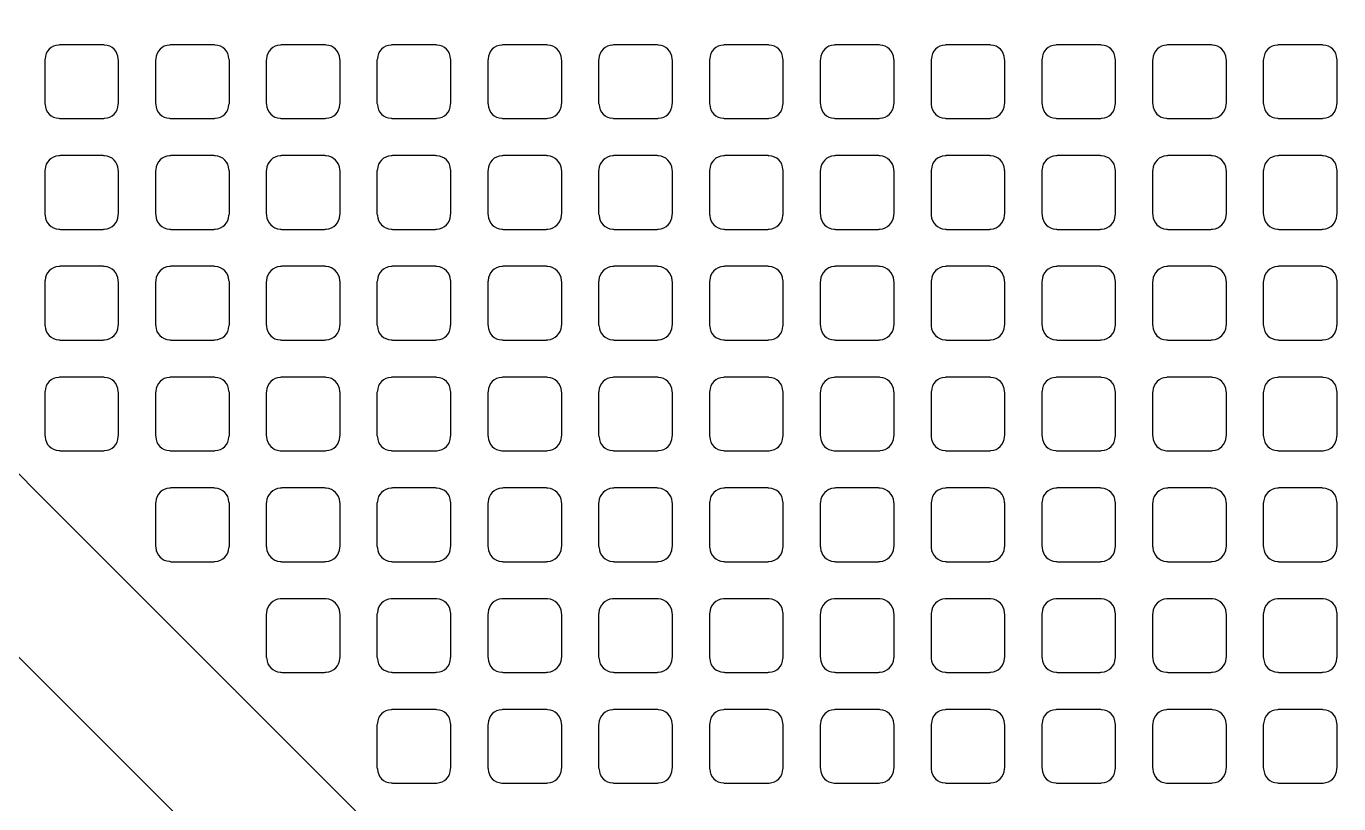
# Model space of a CAD drawing. Extents: x 3811 to 4077, y -444 to -307.
# Drawn here: x 3992.601 to 3994.406, y -384.061 to -382.991 of the extents above; entities that cross this region are included whole.
import ezdxf

# ---------------------------------------------------------------- set-up
doc = ezdxf.new("R2010")
doc.units = 0
doc.layers.add('gbr-dxf', color=7, linetype='Continuous')

msp = doc.modelspace()

# ---------------------------------------------------------------- linework, layer by layer
at = {"layer": 'gbr-dxf', "linetype": 'Continuous'}
for points in [[(3990.0548, -377.4545, 0.163577), (3992.0164, -383.2857), (3994.5558, -385.8251, -0.008901)], [(3994.6802, -385.6974), (3993.3644, -384.3815, -0.019428), (3993.3631, -384.3802), (3993.0407, -384.0577, -0.028666), (3993.0387, -384.0557), (3992.9072, -383.9242, -0.01762), (3992.906, -383.923), (3992.8879, -383.9049, -0.018376), (3992.8867, -383.9037), (3992.7555, -383.7725, -0.035312), (3992.753, -383.77), (3992.45, -383.4669, -0.016557), (3992.4489, -383.4659), (3992.4316, -383.4486, -0.041127), (3992.4287, -383.4456), (3992.2983, -383.3152, -0.034494), (3992.2958, -383.3128), (3992.279, -383.2959, -0.034732), (3992.2765, -383.2935), (3992.154, -383.1709, -0.047936), (3992.1507, -383.1674, -0.015201), (3991.8174, -382.6977)]]:
    msp.add_lwpolyline(points, format="xyb", dxfattribs=at)
for points in [[(3992.6259, -383.097, -0.098843), (3992.6264, -383.0989, 0.393729), (3992.6452, -383.1178, -0.107228), (3992.6473, -383.1183), (3992.7062, -383.1183, -0.104567), (3992.7082, -383.1178, 0.393729), (3992.727, -383.0989, -0.09841), (3992.7275, -383.097), (3992.7275, -383.0379, -0.101214), (3992.727, -383.036, 0.393729), (3992.7081, -383.0171, -0.104195), (3992.7061, -383.0166), (3992.6472, -383.0166, -0.10699), (3992.6451, -383.0171, 0.393729), (3992.6263, -383.036, -0.088868), (3992.6259, -383.0377)], [(3992.7783, -383.097, -0.098843), (3992.7787, -383.0989, 0.393729), (3992.7976, -383.1178, -0.104195), (3992.7996, -383.1183), (3992.8586, -383.1183, -0.101214), (3992.8605, -383.1178, 0.393729), (3992.8794, -383.099, -0.09841), (3992.8799, -383.0971), (3992.8799, -383.038, -0.101214), (3992.8794, -383.036, 0.393729), (3992.8605, -383.0171, -0.107228), (3992.8585, -383.0166), (3992.7995, -383.0166, -0.098843), (3992.7976, -383.0171, 0.393729), (3992.7788, -383.0359, -0.101678), (3992.7783, -383.0379)], [(3992.9307, -383.0971, -0.095462), (3992.9311, -383.099, 0.393729), (3992.9499, -383.1179, -0.09841), (3992.9518, -383.1183), (3993.0109, -383.1183, -0.10699), (3993.013, -383.1178, 0.393729), (3993.0319, -383.0989, -0.088868), (3993.0322, -383.0972), (3993.0322, -383.0378, -0.092621), (3993.0318, -383.036, 0.393729), (3993.013, -383.0171, -0.101678), (3993.011, -383.0166), (3992.952, -383.0166, -0.104567), (3992.95, -383.0171, 0.393729), (3992.9311, -383.036, -0.09841), (3992.9307, -383.0379)], [(3993.083, -383.097, -0.101214), (3993.0835, -383.099, 0.393729), (3993.1024, -383.1178, -0.101678), (3993.1043, -383.1183), (3993.1634, -383.1183, -0.098843), (3993.1653, -383.1179, 0.393729), (3993.1842, -383.099, -0.107228), (3993.1847, -383.0969), (3993.1847, -383.0378, -0.098843), (3993.1843, -383.0359, 0.393729), (3993.1654, -383.0171, -0.09841), (3993.1635, -383.0166), (3993.1043, -383.0166, -0.101214), (3993.1024, -383.0171, 0.393729), (3993.0835, -383.036, -0.104195), (3993.083, -383.038)], [(3993.2355, -383.0973, -0.089302), (3993.2359, -383.099, 0.393729), (3993.2547, -383.1179, -0.09841), (3993.2566, -383.1183), (3993.3157, -383.1183, -0.10699), (3993.3178, -383.1178, 0.393729), (3993.3367, -383.0989, -0.095482), (3993.3371, -383.0971), (3993.3371, -383.0379, -0.098843), (3993.3366, -383.036, 0.393729), (3993.3178, -383.0171, -0.101678), (3993.3158, -383.0166), (3993.2568, -383.0166, -0.104567), (3993.2548, -383.0171, 0.393729), (3993.2359, -383.036, -0.092282), (3993.2355, -383.0378)], [(3993.3879, -383.097, -0.101214), (3993.3884, -383.0989, 0.393729), (3993.4072, -383.1178, -0.107228), (3993.4093, -383.1183), (3993.4682, -383.1183, -0.104567), (3993.4702, -383.1178, 0.393729), (3993.489, -383.0989, -0.095482), (3993.4895, -383.0971), (3993.4895, -383.0379, -0.098843), (3993.489, -383.036, 0.393729), (3993.4701, -383.0171, -0.104195), (3993.4681, -383.0166), (3993.4092, -383.0166, -0.10699), (3993.4071, -383.0171, 0.393729), (3993.3883, -383.036, -0.092282), (3993.3879, -383.0378)], [(3993.5403, -383.0971, -0.098843), (3993.5407, -383.099, 0.393729), (3993.5596, -383.1178, -0.101678), (3993.5615, -383.1183), (3993.6206, -383.1183, -0.098843), (3993.6225, -383.1179, 0.393729), (3993.6414, -383.099, -0.09841), (3993.6418, -383.0971), (3993.6418, -383.0377, -0.089302), (3993.6415, -383.0359, 0.393729), (3993.6226, -383.0171, -0.09841), (3993.6207, -383.0166), (3993.5615, -383.0166, -0.101214), (3993.5596, -383.0171, 0.393729), (3993.5407, -383.036, -0.101678), (3993.5403, -383.0379)], [(3993.6926, -383.0971, -0.098843), (3993.6931, -383.099, 0.393729), (3993.7119, -383.1179, -0.09841), (3993.7138, -383.1183), (3993.7729, -383.1183, -0.10699), (3993.775, -383.1178, 0.393729), (3993.7939, -383.0989, -0.09841), (3993.7943, -383.097), (3993.7943, -383.0379, -0.101214), (3993.7938, -383.036, 0.393729), (3993.775, -383.0171, -0.101678), (3993.773, -383.0166), (3993.714, -383.0166, -0.104567), (3993.712, -383.0171, 0.393729), (3993.6931, -383.036, -0.101678), (3993.6926, -383.0379)], [(3993.8451, -383.0971, -0.095462), (3993.8455, -383.0989, 0.393729), (3993.8644, -383.1178, -0.104195), (3993.8664, -383.1183), (3993.9254, -383.1183, -0.101214), (3993.9273, -383.1178, 0.393729), (3993.9462, -383.099, -0.101678), (3993.9467, -383.097), (3993.9467, -383.038, -0.104567), (3993.9462, -383.036, 0.393729), (3993.9273, -383.0171, -0.107228), (3993.9253, -383.0166), (3993.8663, -383.0166, -0.098843), (3993.8644, -383.0171, 0.393729), (3993.8456, -383.0359, -0.09841), (3993.8451, -383.0378)], [(3993.9975, -383.097, -0.101214), (3993.998, -383.0989, 0.393729), (3994.0168, -383.1178, -0.107228), (3994.0189, -383.1183), (3994.0778, -383.1183, -0.104567), (3994.0798, -383.1178, 0.393729), (3994.0986, -383.0989, -0.095482), (3994.0991, -383.0971), (3994.0991, -383.0379, -0.098843), (3994.0986, -383.036, 0.393729), (3994.0797, -383.0171, -0.104195), (3994.0777, -383.0166), (3994.0188, -383.0166, -0.10699), (3994.0167, -383.0171, 0.393729), (3993.9979, -383.036, -0.092282), (3993.9975, -383.0378)], [(3994.1499, -383.0971, -0.095462), (3994.1503, -383.099, 0.393729), (3994.1691, -383.1179, -0.09841), (3994.171, -383.1183), (3994.2301, -383.1183, -0.10699), (3994.2322, -383.1178, 0.393729), (3994.2511, -383.0989, -0.088868), (3994.2514, -383.0972), (3994.2514, -383.0378, -0.092621), (3994.251, -383.036, 0.393729), (3994.2322, -383.0171, -0.101678), (3994.2302, -383.0166), (3994.1712, -383.0166, -0.104567), (3994.1692, -383.0171, 0.393729), (3994.1503, -383.036, -0.09841), (3994.1499, -383.0379)], [(3994.3022, -383.097, -0.101214), (3994.3027, -383.099, 0.393729), (3994.3216, -383.1178, -0.101678), (3994.3235, -383.1183), (3994.3826, -383.1183, -0.098843), (3994.3845, -383.1179, 0.393729), (3994.4034, -383.099, -0.107228), (3994.4039, -383.0969), (3994.4039, -383.0378, -0.098843), (3994.4035, -383.0359, 0.393729), (3994.3846, -383.0171, -0.09841), (3994.3827, -383.0166), (3994.3235, -383.0166, -0.101214), (3994.3216, -383.0171, 0.393729), (3994.3027, -383.036, -0.104195), (3994.3022, -383.038)], [(3992.6259, -383.2494, -0.098843), (3992.6264, -383.2513, 0.393729), (3992.6452, -383.2702, -0.104195), (3992.6472, -383.2707), (3992.7062, -383.2707, -0.101214), (3992.7082, -383.2702, 0.393729), (3992.727, -383.2513, -0.09841), (3992.7275, -383.2494), (3992.7275, -383.1903, -0.101214), (3992.727, -383.1884, 0.393729), (3992.7081, -383.1695, -0.095482), (3992.7063, -383.1691), (3992.647, -383.1691, -0.098843), (3992.6451, -383.1695, 0.393729), (3992.6263, -383.1884, -0.088868), (3992.6259, -383.1901)], [(3992.7783, -383.2494, -0.098843), (3992.7787, -383.2513, 0.393729), (3992.7976, -383.2702, -0.101678), (3992.7995, -383.2707), (3992.8586, -383.2707, -0.098843), (3992.8605, -383.2702, 0.393729), (3992.8794, -383.2514, -0.09841), (3992.8799, -383.2495), (3992.8799, -383.1904, -0.101214), (3992.8794, -383.1884, 0.393729), (3992.8605, -383.1695, -0.09841), (3992.8586, -383.1691), (3992.7993, -383.1691, -0.089302), (3992.7976, -383.1695, 0.393729), (3992.7788, -383.1883, -0.101678), (3992.7783, -383.1903)], [(3992.9307, -383.2495, -0.095462), (3992.9311, -383.2514, 0.393729), (3992.9499, -383.2703, -0.095482), (3992.9518, -383.2707), (3993.011, -383.2707, -0.104567), (3993.013, -383.2702, 0.393729), (3993.0319, -383.2513, -0.088868), (3993.0322, -383.2496), (3993.0322, -383.1902, -0.092621), (3993.0318, -383.1884, 0.393729), (3993.013, -383.1695, -0.092282), (3993.0112, -383.1691), (3992.9518, -383.1691, -0.095462), (3992.95, -383.1695, 0.393729), (3992.9311, -383.1884, -0.09841), (3992.9307, -383.1903)], [(3993.083, -383.2494, -0.101214), (3993.0835, -383.2514, 0.393729), (3993.1024, -383.2702, -0.09841), (3993.1043, -383.2707), (3993.1635, -383.2707, -0.095462), (3993.1653, -383.2703, 0.393729), (3993.1842, -383.2514, -0.107228), (3993.1847, -383.2493), (3993.1847, -383.1902, -0.098843), (3993.1843, -383.1883, 0.393729), (3993.1654, -383.1695, -0.088868), (3993.1637, -383.1691), (3993.1042, -383.1691, -0.092621), (3993.1024, -383.1695, 0.393729), (3993.0835, -383.1884, -0.104195), (3993.083, -383.1904)], [(3993.2355, -383.2497, -0.089302), (3993.2359, -383.2514, 0.393729), (3993.2547, -383.2703, -0.095482), (3993.2566, -383.2707), (3993.3158, -383.2707, -0.104567), (3993.3178, -383.2702, 0.393729), (3993.3367, -383.2513, -0.095482), (3993.3371, -383.2495), (3993.3371, -383.1903, -0.098843), (3993.3366, -383.1884, 0.393729), (3993.3178, -383.1695, -0.092282), (3993.316, -383.1691), (3993.2566, -383.1691, -0.095462), (3993.2548, -383.1695, 0.393729), (3993.2359, -383.1884, -0.092282), (3993.2355, -383.1902)], [(3993.3879, -383.2494, -0.101214), (3993.3884, -383.2513, 0.393729), (3993.4072, -383.2702, -0.104195), (3993.4092, -383.2707), (3993.4682, -383.2707, -0.101214), (3993.4702, -383.2702, 0.393729), (3993.489, -383.2513, -0.095482), (3993.4895, -383.2495), (3993.4895, -383.1903, -0.098843), (3993.489, -383.1884, 0.393729), (3993.4701, -383.1695, -0.095482), (3993.4683, -383.1691), (3993.409, -383.1691, -0.098843), (3993.4071, -383.1695, 0.393729), (3993.3883, -383.1884, -0.092282), (3993.3879, -383.1902)], [(3993.5403, -383.2495, -0.098843), (3993.5407, -383.2514, 0.393729), (3993.5596, -383.2702, -0.09841), (3993.5615, -383.2707), (3993.6207, -383.2707, -0.095462), (3993.6225, -383.2703, 0.393729), (3993.6414, -383.2514, -0.09841), (3993.6418, -383.2495), (3993.6418, -383.1901, -0.089302), (3993.6415, -383.1883, 0.393729), (3993.6226, -383.1695, -0.088868), (3993.6209, -383.1691), (3993.5614, -383.1691, -0.092621), (3993.5596, -383.1695, 0.393729), (3993.5407, -383.1884, -0.101678), (3993.5403, -383.1903)], [(3993.6926, -383.2495, -0.098843), (3993.6931, -383.2514, 0.393729), (3993.7119, -383.2703, -0.095482), (3993.7138, -383.2707), (3993.773, -383.2707, -0.104567), (3993.775, -383.2702, 0.393729), (3993.7939, -383.2513, -0.09841), (3993.7943, -383.2494), (3993.7943, -383.1903, -0.101214), (3993.7938, -383.1884, 0.393729), (3993.775, -383.1695, -0.092282), (3993.7732, -383.1691), (3993.7138, -383.1691, -0.095462), (3993.712, -383.1695, 0.393729), (3993.6931, -383.1884, -0.101678), (3993.6926, -383.1903)], [(3993.8451, -383.2495, -0.095462), (3993.8455, -383.2513, 0.393729), (3993.8644, -383.2702, -0.101678), (3993.8663, -383.2707), (3993.9254, -383.2707, -0.098843), (3993.9273, -383.2702, 0.393729), (3993.9462, -383.2514, -0.101678), (3993.9467, -383.2494), (3993.9467, -383.1904, -0.104567), (3993.9462, -383.1884, 0.393729), (3993.9273, -383.1695, -0.09841), (3993.9254, -383.1691), (3993.8661, -383.1691, -0.089302), (3993.8644, -383.1695, 0.393729), (3993.8456, -383.1883, -0.09841), (3993.8451, -383.1902)], [(3993.9975, -383.2494, -0.101214), (3993.998, -383.2513, 0.393729), (3994.0168, -383.2702, -0.104195), (3994.0188, -383.2707), (3994.0778, -383.2707, -0.101214), (3994.0798, -383.2702, 0.393729), (3994.0986, -383.2513, -0.095482), (3994.0991, -383.2495), (3994.0991, -383.1903, -0.098843), (3994.0986, -383.1884, 0.393729), (3994.0797, -383.1695, -0.095482), (3994.0779, -383.1691), (3994.0186, -383.1691, -0.098843), (3994.0167, -383.1695, 0.393729), (3993.9979, -383.1884, -0.092282), (3993.9975, -383.1902)], [(3994.1499, -383.2495, -0.095462), (3994.1503, -383.2514, 0.393729), (3994.1691, -383.2703, -0.095482), (3994.171, -383.2707), (3994.2302, -383.2707, -0.104567), (3994.2322, -383.2702, 0.393729), (3994.2511, -383.2513, -0.088868), (3994.2514, -383.2496), (3994.2514, -383.1902, -0.092621), (3994.251, -383.1884, 0.393729), (3994.2322, -383.1695, -0.092282), (3994.2304, -383.1691), (3994.171, -383.1691, -0.095462), (3994.1692, -383.1695, 0.393729), (3994.1503, -383.1884, -0.09841), (3994.1499, -383.1903)], [(3994.3022, -383.2494, -0.101214), (3994.3027, -383.2514, 0.393729), (3994.3216, -383.2702, -0.09841), (3994.3235, -383.2707), (3994.3827, -383.2707, -0.095462), (3994.3845, -383.2703, 0.393729), (3994.4034, -383.2514, -0.107228), (3994.4039, -383.2493), (3994.4039, -383.1902, -0.098843), (3994.4035, -383.1883, 0.393729), (3994.3846, -383.1695, -0.088868), (3994.3829, -383.1691), (3994.3234, -383.1691, -0.092621), (3994.3216, -383.1695, 0.393729), (3994.3027, -383.1884, -0.104195), (3994.3022, -383.1904)], [(3992.6259, -383.4018, -0.098843), (3992.6264, -383.4037, 0.393729), (3992.6452, -383.4226, -0.101678), (3992.6472, -383.4231), (3992.7063, -383.4231, -0.098843), (3992.7082, -383.4226, 0.393729), (3992.727, -383.4037, -0.09841), (3992.7275, -383.4018), (3992.7275, -383.3427, -0.101214), (3992.727, -383.3408, 0.393729), (3992.7081, -383.3219, -0.09841), (3992.7062, -383.3215), (3992.6471, -383.3215, -0.101214), (3992.6451, -383.3219, 0.393729), (3992.6263, -383.3408, -0.088868), (3992.6259, -383.3425)], [(3992.7783, -383.4018, -0.098843), (3992.7787, -383.4037, 0.393729), (3992.7976, -383.4226, -0.09841), (3992.7995, -383.4231), (3992.8587, -383.4231, -0.095462), (3992.8605, -383.4226, 0.393729), (3992.8794, -383.4038, -0.09841), (3992.8799, -383.4019), (3992.8799, -383.3428, -0.101214), (3992.8794, -383.3408, 0.393729), (3992.8605, -383.3219, -0.101678), (3992.8586, -383.3215), (3992.7994, -383.3215, -0.092621), (3992.7976, -383.3219, 0.393729), (3992.7788, -383.3407, -0.101678), (3992.7783, -383.3427)], [(3992.9307, -383.4019, -0.095462), (3992.9311, -383.4038, 0.393729), (3992.9499, -383.4227, -0.092282), (3992.9517, -383.4231), (3993.011, -383.4231, -0.101214), (3993.013, -383.4226, 0.393729), (3993.0319, -383.4037, -0.088868), (3993.0322, -383.402), (3993.0322, -383.3426, -0.092621), (3993.0318, -383.3408, 0.393729), (3993.013, -383.3219, -0.095482), (3993.0111, -383.3215), (3992.9519, -383.3215, -0.098843), (3992.95, -383.3219, 0.393729), (3992.9311, -383.3408, -0.09841), (3992.9307, -383.3427)], [(3993.083, -383.4018, -0.101214), (3993.0835, -383.4038, 0.393729), (3993.1024, -383.4226, -0.095482), (3993.1042, -383.4231), (3993.1635, -383.4231, -0.092621), (3993.1653, -383.4227, 0.393729), (3993.1842, -383.4038, -0.107228), (3993.1847, -383.4017), (3993.1847, -383.3426, -0.098843), (3993.1843, -383.3407, 0.393729), (3993.1654, -383.3219, -0.092282), (3993.1636, -383.3215), (3993.1042, -383.3215, -0.095462), (3993.1024, -383.3219, 0.393729), (3993.0835, -383.3408, -0.104195), (3993.083, -383.3428)], [(3993.2355, -383.4021, -0.089302), (3993.2359, -383.4038, 0.393729), (3993.2547, -383.4227, -0.092282), (3993.2565, -383.4231), (3993.3158, -383.4231, -0.101214), (3993.3178, -383.4226, 0.393729), (3993.3367, -383.4037, -0.095482), (3993.3371, -383.4019), (3993.3371, -383.3427, -0.098843), (3993.3366, -383.3408, 0.393729), (3993.3178, -383.3219, -0.095482), (3993.3159, -383.3215), (3993.2567, -383.3215, -0.098843), (3993.2548, -383.3219, 0.393729), (3993.2359, -383.3408, -0.092282), (3993.2355, -383.3426)], [(3993.3879, -383.4018, -0.101214), (3993.3884, -383.4037, 0.393729), (3993.4072, -383.4226, -0.101678), (3993.4092, -383.4231), (3993.4683, -383.4231, -0.098843), (3993.4702, -383.4226, 0.393729), (3993.489, -383.4037, -0.095482), (3993.4895, -383.4019), (3993.4895, -383.3427, -0.098843), (3993.489, -383.3408, 0.393729), (3993.4701, -383.3219, -0.09841), (3993.4682, -383.3215), (3993.4091, -383.3215, -0.101214), (3993.4071, -383.3219, 0.393729), (3993.3883, -383.3408, -0.092282), (3993.3879, -383.3426)], [(3993.5403, -383.4019, -0.098843), (3993.5407, -383.4038, 0.393729), (3993.5596, -383.4226, -0.095482), (3993.5614, -383.4231), (3993.6207, -383.4231, -0.092621), (3993.6225, -383.4227, 0.393729), (3993.6414, -383.4038, -0.09841), (3993.6418, -383.4019), (3993.6418, -383.3425, -0.089302), (3993.6415, -383.3407, 0.393729), (3993.6226, -383.3219, -0.092282), (3993.6208, -383.3215), (3993.5614, -383.3215, -0.095462), (3993.5596, -383.3219, 0.393729), (3993.5407, -383.3408, -0.101678), (3993.5403, -383.3427)], [(3993.6926, -383.4019, -0.098843), (3993.6931, -383.4038, 0.393729), (3993.7119, -383.4227, -0.092282), (3993.7137, -383.4231), (3993.773, -383.4231, -0.101214), (3993.775, -383.4226, 0.393729), (3993.7939, -383.4037, -0.09841), (3993.7943, -383.4018), (3993.7943, -383.3427, -0.101214), (3993.7938, -383.3408, 0.393729), (3993.775, -383.3219, -0.095482), (3993.7731, -383.3215), (3993.7139, -383.3215, -0.098843), (3993.712, -383.3219, 0.393729), (3993.6931, -383.3408, -0.101678), (3993.6926, -383.3427)], [(3993.8451, -383.4019, -0.095462), (3993.8455, -383.4037, 0.393729), (3993.8644, -383.4226, -0.09841), (3993.8663, -383.4231), (3993.9255, -383.4231, -0.095462), (3993.9273, -383.4226, 0.393729), (3993.9462, -383.4038, -0.101678), (3993.9467, -383.4018), (3993.9467, -383.3428, -0.104567), (3993.9462, -383.3408, 0.393729), (3993.9273, -383.3219, -0.101678), (3993.9254, -383.3215), (3993.8662, -383.3215, -0.092621), (3993.8644, -383.3219, 0.393729), (3993.8456, -383.3407, -0.09841), (3993.8451, -383.3426)], [(3993.9975, -383.4018, -0.101214), (3993.998, -383.4037, 0.393729), (3994.0168, -383.4226, -0.101678), (3994.0188, -383.4231), (3994.0779, -383.4231, -0.098843), (3994.0798, -383.4226, 0.393729), (3994.0986, -383.4037, -0.095482), (3994.0991, -383.4019), (3994.0991, -383.3427, -0.098843), (3994.0986, -383.3408, 0.393729), (3994.0797, -383.3219, -0.09841), (3994.0778, -383.3215), (3994.0187, -383.3215, -0.101214), (3994.0167, -383.3219, 0.393729), (3993.9979, -383.3408, -0.092282), (3993.9975, -383.3426)], [(3994.1499, -383.4019, -0.095462), (3994.1503, -383.4038, 0.393729), (3994.1691, -383.4227, -0.092282), (3994.1709, -383.4231), (3994.2302, -383.4231, -0.101214), (3994.2322, -383.4226, 0.393729), (3994.2511, -383.4037, -0.088868), (3994.2514, -383.402), (3994.2514, -383.3426, -0.092621), (3994.251, -383.3408, 0.393729), (3994.2322, -383.3219, -0.095482), (3994.2303, -383.3215), (3994.1711, -383.3215, -0.098843), (3994.1692, -383.3219, 0.393729), (3994.1503, -383.3408, -0.09841), (3994.1499, -383.3427)], [(3994.3022, -383.4018, -0.101214), (3994.3027, -383.4038, 0.393729), (3994.3216, -383.4226, -0.095482), (3994.3234, -383.4231), (3994.3827, -383.4231, -0.092621), (3994.3845, -383.4227, 0.393729), (3994.4034, -383.4038, -0.107228), (3994.4039, -383.4017), (3994.4039, -383.3426, -0.098843), (3994.4035, -383.3407, 0.393729), (3994.3846, -383.3219, -0.092282), (3994.3828, -383.3215), (3994.3234, -383.3215, -0.095462), (3994.3216, -383.3219, 0.393729), (3994.3027, -383.3408, -0.104195), (3994.3022, -383.3428)], [(3992.6259, -383.5541, -0.138798), (3992.6265, -383.5561, 0.393761), (3992.6452, -383.5748, -0.139228), (3992.6472, -383.5754), (3992.7063, -383.5754, -0.095462), (3992.7082, -383.575, 0.393729), (3992.727, -383.5561, -0.09841), (3992.7275, -383.5542), (3992.7275, -383.4951, -0.101214), (3992.727, -383.4932, 0.393729), (3992.7081, -383.4743, -0.101678), (3992.7062, -383.4739), (3992.6472, -383.4739, -0.104567), (3992.6451, -383.4743, 0.393729), (3992.6263, -383.4932, -0.088868), (3992.6259, -383.4949)], [(3992.7783, -383.5542, -0.098843), (3992.7787, -383.5561, 0.393729), (3992.7976, -383.575, -0.095482), (3992.7994, -383.5754), (3992.8588, -383.5754, -0.092621), (3992.8605, -383.575, 0.393729), (3992.8794, -383.5562, -0.09841), (3992.8799, -383.5543), (3992.8799, -383.4952, -0.101214), (3992.8794, -383.4932, 0.393729), (3992.8605, -383.4743, -0.104195), (3992.8585, -383.4739), (3992.7995, -383.4739, -0.095462), (3992.7976, -383.4743, 0.393729), (3992.7788, -383.4931, -0.101678), (3992.7783, -383.4951)], [(3992.9307, -383.5543, -0.095462), (3992.9311, -383.5562, 0.393729), (3992.9499, -383.5751, -0.088868), (3992.9517, -383.5754), (3993.0111, -383.5754, -0.098843), (3993.013, -383.575, 0.393729), (3993.0319, -383.5561, -0.088868), (3993.0322, -383.5544), (3993.0322, -383.495, -0.092621), (3993.0318, -383.4932, 0.393729), (3993.013, -383.4743, -0.09841), (3993.0111, -383.4739), (3992.9519, -383.4739, -0.101214), (3992.95, -383.4743, 0.393729), (3992.9311, -383.4932, -0.09841), (3992.9307, -383.4951)], [(3993.083, -383.5542, -0.101214), (3993.0835, -383.5562, 0.393729), (3993.1024, -383.575, -0.092282), (3993.1042, -383.5754), (3993.1636, -383.5754, -0.089302), (3993.1653, -383.5751, 0.393729), (3993.1842, -383.5562, -0.107228), (3993.1847, -383.5541), (3993.1847, -383.495, -0.098843), (3993.1843, -383.4931, 0.393729), (3993.1654, -383.4743, -0.095482), (3993.1635, -383.4739), (3993.1043, -383.4739, -0.098843), (3993.1024, -383.4743, 0.393729), (3993.0835, -383.4932, -0.104195), (3993.083, -383.4952)], [(3993.2355, -383.5545, -0.089302), (3993.2359, -383.5562, 0.393729), (3993.2547, -383.5751, -0.088868), (3993.2565, -383.5754), (3993.3159, -383.5754, -0.098843), (3993.3178, -383.575, 0.393729), (3993.3367, -383.5561, -0.095482), (3993.3371, -383.5543), (3993.3371, -383.4951, -0.098843), (3993.3366, -383.4932, 0.393729), (3993.3178, -383.4743, -0.09841), (3993.3159, -383.4739), (3993.2567, -383.4739, -0.101214), (3993.2548, -383.4743, 0.393729), (3993.2359, -383.4932, -0.092282), (3993.2355, -383.495)], [(3993.3879, -383.5542, -0.101214), (3993.3884, -383.5561, 0.393729), (3993.4072, -383.575, -0.09841), (3993.4091, -383.5754), (3993.4683, -383.5754, -0.095462), (3993.4702, -383.575, 0.393729), (3993.489, -383.5561, -0.095482), (3993.4895, -383.5543), (3993.4895, -383.4951, -0.098843), (3993.489, -383.4932, 0.393729), (3993.4701, -383.4743, -0.101678), (3993.4682, -383.4739), (3993.4092, -383.4739, -0.104567), (3993.4071, -383.4743, 0.393729), (3993.3883, -383.4932, -0.092282), (3993.3879, -383.495)], [(3993.5403, -383.5543, -0.098843), (3993.5407, -383.5562, 0.393729), (3993.5596, -383.575, -0.092282), (3993.5614, -383.5754), (3993.6208, -383.5754, -0.089302), (3993.6225, -383.5751, 0.393729), (3993.6414, -383.5562, -0.09841), (3993.6418, -383.5543), (3993.6418, -383.4949, -0.089302), (3993.6415, -383.4931, 0.393729), (3993.6226, -383.4743, -0.095482), (3993.6207, -383.4739), (3993.5615, -383.4739, -0.098843), (3993.5596, -383.4743, 0.393729), (3993.5407, -383.4932, -0.101678), (3993.5403, -383.4951)], [(3993.6926, -383.5543, -0.098843), (3993.6931, -383.5562, 0.393729), (3993.7119, -383.5751, -0.088868), (3993.7137, -383.5754), (3993.7731, -383.5754, -0.098843), (3993.775, -383.575, 0.393729), (3993.7939, -383.5561, -0.09841), (3993.7943, -383.5542), (3993.7943, -383.4951, -0.101214), (3993.7938, -383.4932, 0.393729), (3993.775, -383.4743, -0.09841), (3993.7731, -383.4739), (3993.7139, -383.4739, -0.101214), (3993.712, -383.4743, 0.393729), (3993.6931, -383.4932, -0.101678), (3993.6926, -383.4951)], [(3993.8451, -383.5543, -0.095462), (3993.8455, -383.5561, 0.393729), (3993.8644, -383.575, -0.095482), (3993.8662, -383.5754), (3993.9256, -383.5754, -0.092621), (3993.9273, -383.575, 0.393729), (3993.9462, -383.5562, -0.101678), (3993.9467, -383.5542), (3993.9467, -383.4952, -0.104567), (3993.9462, -383.4932, 0.393729), (3993.9273, -383.4743, -0.104195), (3993.9253, -383.4739), (3993.8663, -383.4739, -0.095462), (3993.8644, -383.4743, 0.393729), (3993.8456, -383.4931, -0.09841), (3993.8451, -383.495)], [(3993.9975, -383.5542, -0.101214), (3993.998, -383.5561, 0.393729), (3994.0168, -383.575, -0.09841), (3994.0187, -383.5754), (3994.0779, -383.5754, -0.095462), (3994.0798, -383.575, 0.393729), (3994.0986, -383.5561, -0.095482), (3994.0991, -383.5543), (3994.0991, -383.4951, -0.098843), (3994.0986, -383.4932, 0.393729), (3994.0797, -383.4743, -0.101678), (3994.0778, -383.4739), (3994.0188, -383.4739, -0.104567), (3994.0167, -383.4743, 0.393729), (3993.9979, -383.4932, -0.092282), (3993.9975, -383.495)], [(3994.1499, -383.5543, -0.095462), (3994.1503, -383.5562, 0.393729), (3994.1691, -383.5751, -0.088868), (3994.1709, -383.5754), (3994.2303, -383.5754, -0.098843), (3994.2322, -383.575, 0.393729), (3994.2511, -383.5561, -0.088868), (3994.2514, -383.5544), (3994.2514, -383.495, -0.092621), (3994.251, -383.4932, 0.393729), (3994.2322, -383.4743, -0.09841), (3994.2303, -383.4739), (3994.1711, -383.4739, -0.101214), (3994.1692, -383.4743, 0.393729), (3994.1503, -383.4932, -0.09841), (3994.1499, -383.4951)], [(3994.3022, -383.5542, -0.101214), (3994.3027, -383.5562, 0.393729), (3994.3216, -383.575, -0.092282), (3994.3234, -383.5754), (3994.3828, -383.5754, -0.089302), (3994.3845, -383.5751, 0.393729), (3994.4034, -383.5562, -0.107228), (3994.4039, -383.5541), (3994.4039, -383.495, -0.098843), (3994.4035, -383.4931, 0.393729), (3994.3846, -383.4743, -0.095482), (3994.3827, -383.4739), (3994.3235, -383.4739, -0.098843), (3994.3216, -383.4743, 0.393729), (3994.3027, -383.4932, -0.104195), (3994.3022, -383.4952)], [(3992.7783, -383.7066, -0.13887), (3992.7789, -383.7085, 0.393742), (3992.7976, -383.7272, -0.144831), (3992.7996, -383.7279), (3992.8586, -383.7279, -0.101214), (3992.8605, -383.7274, 0.393729), (3992.8794, -383.7086, -0.09841), (3992.8799, -383.7067), (3992.8799, -383.6476, -0.101214), (3992.8794, -383.6456, 0.393729), (3992.8605, -383.6267, -0.107228), (3992.8585, -383.6262), (3992.7995, -383.6262, -0.098843), (3992.7976, -383.6267, 0.393729), (3992.7788, -383.6455, -0.101678), (3992.7783, -383.6475)], [(3992.9307, -383.7067, -0.095462), (3992.9311, -383.7086, 0.393729), (3992.9499, -383.7275, -0.09841), (3992.9518, -383.7279), (3993.0109, -383.7279, -0.10699), (3993.013, -383.7274, 0.393729), (3993.0319, -383.7085, -0.088868), (3993.0322, -383.7068), (3993.0322, -383.6474, -0.092621), (3993.0318, -383.6456, 0.393729), (3993.013, -383.6267, -0.101678), (3993.011, -383.6262), (3992.952, -383.6262, -0.104567), (3992.95, -383.6267, 0.393729), (3992.9311, -383.6456, -0.09841), (3992.9307, -383.6475)], [(3993.083, -383.7066, -0.101214), (3993.0835, -383.7086, 0.393729), (3993.1024, -383.7274, -0.101678), (3993.1043, -383.7279), (3993.1634, -383.7279, -0.098843), (3993.1653, -383.7275, 0.393729), (3993.1842, -383.7086, -0.107228), (3993.1847, -383.7065), (3993.1847, -383.6474, -0.098843), (3993.1843, -383.6455, 0.393729), (3993.1654, -383.6267, -0.09841), (3993.1635, -383.6262), (3993.1043, -383.6262, -0.101214), (3993.1024, -383.6267, 0.393729), (3993.0835, -383.6456, -0.104195), (3993.083, -383.6476)], [(3993.2355, -383.7069, -0.089302), (3993.2359, -383.7086, 0.393729), (3993.2547, -383.7275, -0.09841), (3993.2566, -383.7279), (3993.3157, -383.7279, -0.10699), (3993.3178, -383.7274, 0.393729), (3993.3367, -383.7085, -0.095482), (3993.3371, -383.7067), (3993.3371, -383.6475, -0.098843), (3993.3366, -383.6456, 0.393729), (3993.3178, -383.6267, -0.101678), (3993.3158, -383.6262), (3993.2568, -383.6262, -0.104567), (3993.2548, -383.6267, 0.393729), (3993.2359, -383.6456, -0.092282), (3993.2355, -383.6474)], [(3993.3879, -383.7066, -0.101214), (3993.3884, -383.7085, 0.393729), (3993.4072, -383.7274, -0.107228), (3993.4093, -383.7279), (3993.4682, -383.7279, -0.104567), (3993.4702, -383.7274, 0.393729), (3993.489, -383.7085, -0.095482), (3993.4895, -383.7067), (3993.4895, -383.6475, -0.098843), (3993.489, -383.6456, 0.393729), (3993.4701, -383.6267, -0.104195), (3993.4681, -383.6262), (3993.4092, -383.6262, -0.10699), (3993.4071, -383.6267, 0.393729), (3993.3883, -383.6456, -0.092282), (3993.3879, -383.6474)], [(3993.5403, -383.7067, -0.098843), (3993.5407, -383.7086, 0.393729), (3993.5596, -383.7274, -0.101678), (3993.5615, -383.7279), (3993.6206, -383.7279, -0.098843), (3993.6225, -383.7275, 0.393729), (3993.6414, -383.7086, -0.09841), (3993.6418, -383.7067), (3993.6418, -383.6473, -0.089302), (3993.6415, -383.6455, 0.393729), (3993.6226, -383.6267, -0.09841), (3993.6207, -383.6262), (3993.5615, -383.6262, -0.101214), (3993.5596, -383.6267, 0.393729), (3993.5407, -383.6456, -0.101678), (3993.5403, -383.6475)], [(3993.6926, -383.7067, -0.098843), (3993.6931, -383.7086, 0.393729), (3993.7119, -383.7275, -0.09841), (3993.7138, -383.7279), (3993.7729, -383.7279, -0.10699), (3993.775, -383.7274, 0.393729), (3993.7939, -383.7085, -0.09841), (3993.7943, -383.7066), (3993.7943, -383.6475, -0.101214), (3993.7938, -383.6456, 0.393729), (3993.775, -383.6267, -0.101678), (3993.773, -383.6262), (3993.714, -383.6262, -0.104567), (3993.712, -383.6267, 0.393729), (3993.6931, -383.6456, -0.101678), (3993.6926, -383.6475)], [(3993.8451, -383.7067, -0.095462), (3993.8455, -383.7085, 0.393729), (3993.8644, -383.7274, -0.104195), (3993.8664, -383.7279), (3993.9254, -383.7279, -0.101214), (3993.9273, -383.7274, 0.393729), (3993.9462, -383.7086, -0.101678), (3993.9467, -383.7066), (3993.9467, -383.6476, -0.104567), (3993.9462, -383.6456, 0.393729), (3993.9273, -383.6267, -0.107228), (3993.9253, -383.6262), (3993.8663, -383.6262, -0.098843), (3993.8644, -383.6267, 0.393729), (3993.8456, -383.6455, -0.09841), (3993.8451, -383.6474)], [(3993.9975, -383.7066, -0.101214), (3993.998, -383.7085, 0.393729), (3994.0168, -383.7274, -0.107228), (3994.0189, -383.7279), (3994.0778, -383.7279, -0.104567), (3994.0798, -383.7274, 0.393729), (3994.0986, -383.7085, -0.095482), (3994.0991, -383.7067), (3994.0991, -383.6475, -0.098843), (3994.0986, -383.6456, 0.393729), (3994.0797, -383.6267, -0.104195), (3994.0777, -383.6262), (3994.0188, -383.6262, -0.10699), (3994.0167, -383.6267, 0.393729), (3993.9979, -383.6456, -0.092282), (3993.9975, -383.6474)], [(3994.1499, -383.7067, -0.095462), (3994.1503, -383.7086, 0.393729), (3994.1691, -383.7275, -0.09841), (3994.171, -383.7279), (3994.2301, -383.7279, -0.10699), (3994.2322, -383.7274, 0.393729), (3994.2511, -383.7085, -0.088868), (3994.2514, -383.7068), (3994.2514, -383.6474, -0.092621), (3994.251, -383.6456, 0.393729), (3994.2322, -383.6267, -0.101678), (3994.2302, -383.6262), (3994.1712, -383.6262, -0.104567), (3994.1692, -383.6267, 0.393729), (3994.1503, -383.6456, -0.09841), (3994.1499, -383.6475)], [(3994.3022, -383.7066, -0.101214), (3994.3027, -383.7086, 0.393729), (3994.3216, -383.7274, -0.101678), (3994.3235, -383.7279), (3994.3826, -383.7279, -0.098843), (3994.3845, -383.7275, 0.393729), (3994.4034, -383.7086, -0.107228), (3994.4039, -383.7065), (3994.4039, -383.6474, -0.098843), (3994.4035, -383.6455, 0.393729), (3994.3846, -383.6267, -0.09841), (3994.3827, -383.6262), (3994.3235, -383.6262, -0.101214), (3994.3216, -383.6267, 0.393729), (3994.3027, -383.6456, -0.104195), (3994.3022, -383.6476)], [(3992.9307, -383.8591, -0.134876), (3992.9313, -383.861, 0.393778), (3992.9499, -383.8797, -0.135252), (3992.9519, -383.8803), (3993.011, -383.8803, -0.104567), (3993.013, -383.8798, 0.393729), (3993.0319, -383.8609, -0.088868), (3993.0322, -383.8592), (3993.0322, -383.7998, -0.092621), (3993.0318, -383.798, 0.393729), (3993.013, -383.7791, -0.092282), (3993.0112, -383.7787), (3992.9518, -383.7787, -0.095462), (3992.95, -383.7791, 0.393729), (3992.9311, -383.798, -0.09841), (3992.9307, -383.7999)], [(3993.083, -383.859, -0.101214), (3993.0835, -383.861, 0.393729), (3993.1024, -383.8798, -0.09841), (3993.1043, -383.8803), (3993.1635, -383.8803, -0.095462), (3993.1653, -383.8799, 0.393729), (3993.1842, -383.861, -0.107228), (3993.1847, -383.8589), (3993.1847, -383.7998, -0.098843), (3993.1843, -383.7979, 0.393729), (3993.1654, -383.7791, -0.088868), (3993.1637, -383.7787), (3993.1042, -383.7787, -0.092621), (3993.1024, -383.7791, 0.393729), (3993.0835, -383.798, -0.104195), (3993.083, -383.8)], [(3993.2355, -383.8593, -0.089302), (3993.2359, -383.861, 0.393729), (3993.2547, -383.8799, -0.095482), (3993.2566, -383.8803), (3993.3158, -383.8803, -0.104567), (3993.3178, -383.8798, 0.393729), (3993.3367, -383.8609, -0.095482), (3993.3371, -383.8591), (3993.3371, -383.7999, -0.098843), (3993.3366, -383.798, 0.393729), (3993.3178, -383.7791, -0.092282), (3993.316, -383.7787), (3993.2566, -383.7787, -0.095462), (3993.2548, -383.7791, 0.393729), (3993.2359, -383.798, -0.092282), (3993.2355, -383.7998)], [(3993.3879, -383.859, -0.101214), (3993.3884, -383.8609, 0.393729), (3993.4072, -383.8798, -0.104195), (3993.4092, -383.8803), (3993.4682, -383.8803, -0.101214), (3993.4702, -383.8798, 0.393729), (3993.489, -383.8609, -0.095482), (3993.4895, -383.8591), (3993.4895, -383.7999, -0.098843), (3993.489, -383.798, 0.393729), (3993.4701, -383.7791, -0.095482), (3993.4683, -383.7787), (3993.409, -383.7787, -0.098843), (3993.4071, -383.7791, 0.393729), (3993.3883, -383.798, -0.092282), (3993.3879, -383.7998)], [(3993.5403, -383.8591, -0.098843), (3993.5407, -383.861, 0.393729), (3993.5596, -383.8798, -0.09841), (3993.5615, -383.8803), (3993.6207, -383.8803, -0.095462), (3993.6225, -383.8799, 0.393729), (3993.6414, -383.861, -0.09841), (3993.6418, -383.8591), (3993.6418, -383.7997, -0.089302), (3993.6415, -383.7979, 0.393729), (3993.6226, -383.7791, -0.088868), (3993.6209, -383.7787), (3993.5614, -383.7787, -0.092621), (3993.5596, -383.7791, 0.393729), (3993.5407, -383.798, -0.101678), (3993.5403, -383.7999)], [(3993.6926, -383.8591, -0.098843), (3993.6931, -383.861, 0.393729), (3993.7119, -383.8799, -0.095482), (3993.7138, -383.8803), (3993.773, -383.8803, -0.104567), (3993.775, -383.8798, 0.393729), (3993.7939, -383.8609, -0.09841), (3993.7943, -383.859), (3993.7943, -383.7999, -0.101214), (3993.7938, -383.798, 0.393729), (3993.775, -383.7791, -0.092282), (3993.7732, -383.7787), (3993.7138, -383.7787, -0.095462), (3993.712, -383.7791, 0.393729), (3993.6931, -383.798, -0.101678), (3993.6926, -383.7999)], [(3993.8451, -383.8591, -0.095462), (3993.8455, -383.8609, 0.393729), (3993.8644, -383.8798, -0.101678), (3993.8663, -383.8803), (3993.9254, -383.8803, -0.098843), (3993.9273, -383.8798, 0.393729), (3993.9462, -383.861, -0.101678), (3993.9467, -383.859), (3993.9467, -383.8, -0.104567), (3993.9462, -383.798, 0.393729), (3993.9273, -383.7791, -0.09841), (3993.9254, -383.7787), (3993.8661, -383.7787, -0.089302), (3993.8644, -383.7791, 0.393729), (3993.8456, -383.7979, -0.09841), (3993.8451, -383.7998)], [(3993.9975, -383.859, -0.101214), (3993.998, -383.8609, 0.393729), (3994.0168, -383.8798, -0.104195), (3994.0188, -383.8803), (3994.0778, -383.8803, -0.101214), (3994.0798, -383.8798, 0.393729), (3994.0986, -383.8609, -0.095482), (3994.0991, -383.8591), (3994.0991, -383.7999, -0.098843), (3994.0986, -383.798, 0.393729), (3994.0797, -383.7791, -0.095482), (3994.0779, -383.7787), (3994.0186, -383.7787, -0.098843), (3994.0167, -383.7791, 0.393729), (3993.9979, -383.798, -0.092282), (3993.9975, -383.7998)], [(3994.1499, -383.8591, -0.095462), (3994.1503, -383.861, 0.393729), (3994.1691, -383.8799, -0.095482), (3994.171, -383.8803), (3994.2302, -383.8803, -0.104567), (3994.2322, -383.8798, 0.393729), (3994.2511, -383.8609, -0.088868), (3994.2514, -383.8592), (3994.2514, -383.7998, -0.092621), (3994.251, -383.798, 0.393729), (3994.2322, -383.7791, -0.092282), (3994.2304, -383.7787), (3994.171, -383.7787, -0.095462), (3994.1692, -383.7791, 0.393729), (3994.1503, -383.798, -0.09841), (3994.1499, -383.7999)], [(3994.3022, -383.859, -0.101214), (3994.3027, -383.861, 0.393729), (3994.3216, -383.8798, -0.09841), (3994.3235, -383.8803), (3994.3827, -383.8803, -0.095462), (3994.3845, -383.8799, 0.393729), (3994.4034, -383.861, -0.107228), (3994.4039, -383.8589), (3994.4039, -383.7998, -0.098843), (3994.4035, -383.7979, 0.393729), (3994.3846, -383.7791, -0.088868), (3994.3829, -383.7787), (3994.3234, -383.7787, -0.092621), (3994.3216, -383.7791, 0.393729), (3994.3027, -383.798, -0.104195), (3994.3022, -383.8)], [(3993.083, -384.0114, -0.1407), (3993.0837, -384.0134, 0.393777), (3993.1024, -384.0321, -0.134481), (3993.1043, -384.0327), (3993.1635, -384.0327, -0.092621), (3993.1653, -384.0323, 0.393729), (3993.1842, -384.0134, -0.107228), (3993.1847, -384.0113), (3993.1847, -383.9522, -0.098843), (3993.1843, -383.9503, 0.393729), (3993.1654, -383.9315, -0.092282), (3993.1636, -383.9311), (3993.1042, -383.9311, -0.095462), (3993.1024, -383.9315, 0.393729), (3993.0835, -383.9504, -0.104195), (3993.083, -383.9524)], [(3993.2355, -384.0117, -0.089302), (3993.2359, -384.0134, 0.393729), (3993.2547, -384.0323, -0.092282), (3993.2565, -384.0327), (3993.3158, -384.0327, -0.101214), (3993.3178, -384.0322, 0.393729), (3993.3367, -384.0133, -0.095482), (3993.3371, -384.0115), (3993.3371, -383.9523, -0.098843), (3993.3366, -383.9504, 0.393729), (3993.3178, -383.9315, -0.095482), (3993.3159, -383.9311), (3993.2567, -383.9311, -0.098843), (3993.2548, -383.9315, 0.393729), (3993.2359, -383.9504, -0.092282), (3993.2355, -383.9522)], [(3993.3879, -384.0114, -0.101214), (3993.3884, -384.0133, 0.393729), (3993.4072, -384.0322, -0.101678), (3993.4092, -384.0327), (3993.4683, -384.0327, -0.098843), (3993.4702, -384.0322, 0.393729), (3993.489, -384.0133, -0.095482), (3993.4895, -384.0115), (3993.4895, -383.9523, -0.098843), (3993.489, -383.9504, 0.393729), (3993.4701, -383.9315, -0.09841), (3993.4682, -383.9311), (3993.4091, -383.9311, -0.101214), (3993.4071, -383.9315, 0.393729), (3993.3883, -383.9504, -0.092282), (3993.3879, -383.9522)], [(3993.5403, -384.0115, -0.098843), (3993.5407, -384.0134, 0.393729), (3993.5596, -384.0322, -0.095482), (3993.5614, -384.0327), (3993.6207, -384.0327, -0.092621), (3993.6225, -384.0323, 0.393729), (3993.6414, -384.0134, -0.09841), (3993.6418, -384.0115), (3993.6418, -383.9521, -0.089302), (3993.6415, -383.9503, 0.393729), (3993.6226, -383.9315, -0.092282), (3993.6208, -383.9311), (3993.5614, -383.9311, -0.095462), (3993.5596, -383.9315, 0.393729), (3993.5407, -383.9504, -0.101678), (3993.5403, -383.9523)], [(3993.6926, -384.0115, -0.098843), (3993.6931, -384.0134, 0.393729), (3993.7119, -384.0323, -0.092282), (3993.7137, -384.0327), (3993.773, -384.0327, -0.101214), (3993.775, -384.0322, 0.393729), (3993.7939, -384.0133, -0.09841), (3993.7943, -384.0114), (3993.7943, -383.9523, -0.101214), (3993.7938, -383.9504, 0.393729), (3993.775, -383.9315, -0.095482), (3993.7731, -383.9311), (3993.7139, -383.9311, -0.098843), (3993.712, -383.9315, 0.393729), (3993.6931, -383.9504, -0.101678), (3993.6926, -383.9523)], [(3993.8451, -384.0115, -0.095462), (3993.8455, -384.0133, 0.393729), (3993.8644, -384.0322, -0.09841), (3993.8663, -384.0327), (3993.9255, -384.0327, -0.095462), (3993.9273, -384.0322, 0.393729), (3993.9462, -384.0134, -0.101678), (3993.9467, -384.0114), (3993.9467, -383.9524, -0.104567), (3993.9462, -383.9504, 0.393729), (3993.9273, -383.9315, -0.101678), (3993.9254, -383.9311), (3993.8662, -383.9311, -0.092621), (3993.8644, -383.9315, 0.393729), (3993.8456, -383.9503, -0.09841), (3993.8451, -383.9522)], [(3993.9975, -384.0114, -0.101214), (3993.998, -384.0133, 0.393729), (3994.0168, -384.0322, -0.101678), (3994.0188, -384.0327), (3994.0779, -384.0327, -0.098843), (3994.0798, -384.0322, 0.393729), (3994.0986, -384.0133, -0.095482), (3994.0991, -384.0115), (3994.0991, -383.9523, -0.098843), (3994.0986, -383.9504, 0.393729), (3994.0797, -383.9315, -0.09841), (3994.0778, -383.9311), (3994.0187, -383.9311, -0.101214), (3994.0167, -383.9315, 0.393729), (3993.9979, -383.9504, -0.092282), (3993.9975, -383.9522)], [(3994.1499, -384.0115, -0.095462), (3994.1503, -384.0134, 0.393729), (3994.1691, -384.0323, -0.092282), (3994.1709, -384.0327), (3994.2302, -384.0327, -0.101214), (3994.2322, -384.0322, 0.393729), (3994.2511, -384.0133, -0.088868), (3994.2514, -384.0116), (3994.2514, -383.9522, -0.092621), (3994.251, -383.9504, 0.393729), (3994.2322, -383.9315, -0.095482), (3994.2303, -383.9311), (3994.1711, -383.9311, -0.098843), (3994.1692, -383.9315, 0.393729), (3994.1503, -383.9504, -0.09841), (3994.1499, -383.9523)], [(3994.3022, -384.0114, -0.101214), (3994.3027, -384.0134, 0.393729), (3994.3216, -384.0322, -0.095482), (3994.3234, -384.0327), (3994.3827, -384.0327, -0.092621), (3994.3845, -384.0323, 0.393729), (3994.4034, -384.0134, -0.107228), (3994.4039, -384.0113), (3994.4039, -383.9522, -0.098843), (3994.4035, -383.9503, 0.393729), (3994.3846, -383.9315, -0.092282), (3994.3828, -383.9311), (3994.3234, -383.9311, -0.095462), (3994.3216, -383.9315, 0.393729), (3994.3027, -383.9504, -0.104195), (3994.3022, -383.9524)]]:
    msp.add_lwpolyline(points, format="xyb", close=True, dxfattribs=at)

doc.saveas('drawing.dxf')
